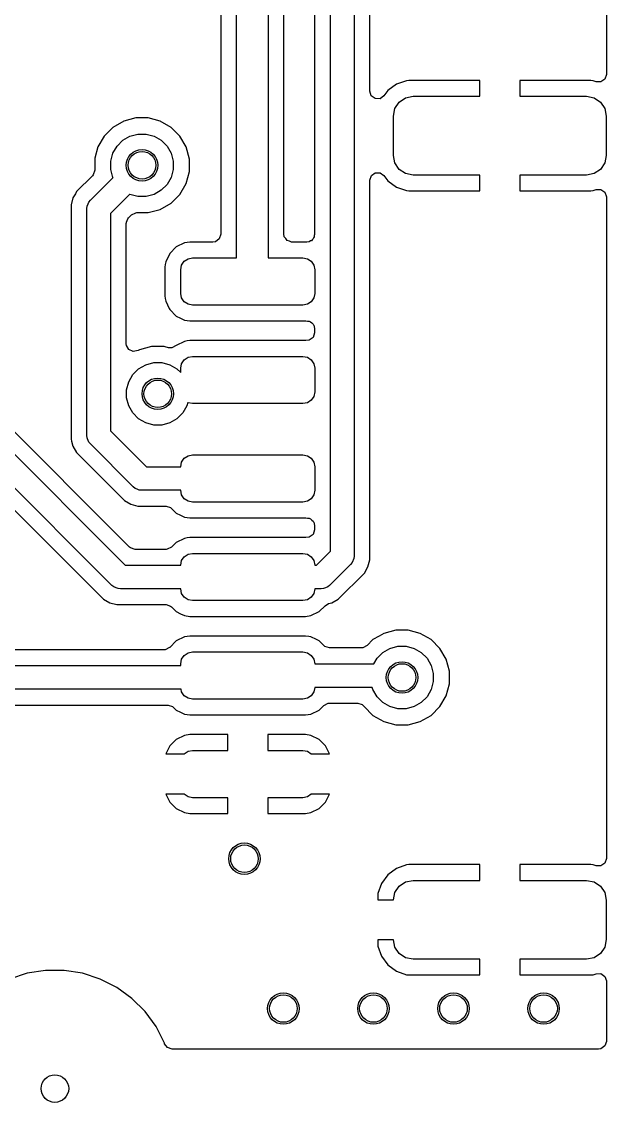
# Model space of a CAD drawing. Extents: x 5.36 to 6.5, y -4.55 to -3.35.
# Drawn here: x 6.208 to 6.5, y -4.547 to -4.007 of the extents above; entities that cross this region are included whole.
import ezdxf

# ---------------------------------------------------------------- set-up
doc = ezdxf.new("R2010")
doc.units = 0
doc.header["$MEASUREMENT"] = 0
doc.layers.add('BLACK', color=7, linetype='CONTINUOUS')

msp = doc.modelspace()

# ---------------------------------------------------------------- linework, layer by layer
at = {"layer": 'BLACK', "linetype": 'CONTINUOUS'}
for p, q in [((6.36185, -4.27153), (6.36185, -3.72453)), ((6.37366, -3.72209), (6.37366, -4.27398)), ((6.35396, -3.78435), (6.35396, -4.11327)), ((6.49974, -3.86429), (6.49974, -4.03335)), ((6.31496, -4.125), (6.31496, -3.9685)), ((6.33071, -3.96425), (6.33071, -4.125)), ((6.3386, -4.11321), (6.3386, -3.96796)), ((6.38156, -4.04177), (6.38156, -3.97325)), ((6.30707, -3.9803), (6.30707, -4.11321)), ((6.49974, -4.03335), (6.499, -4.03564)), ((6.39482, -4.03829), (6.39052, -4.04146)), ((6.39986, -4.03653), (6.39482, -4.03829)), ((6.40105, -4.03642), (6.39986, -4.03653)), ((6.39986, -4.03653), (6.39986, -4.03653)), ((6.4365, -4.03642), (6.40105, -4.03642)), ((6.4365, -4.04429), (6.4365, -4.03642)), ((6.4365, -4.03642), (6.4365, -4.03642)), ((6.49194, -4.03642), (6.4565, -4.03642)), ((6.4565, -4.03642), (6.4565, -4.03642)), ((6.4565, -4.03642), (6.4565, -4.04429)), ((6.49313, -4.03653), (6.49194, -4.03642)), ((6.49456, -4.03703), (6.49313, -4.03653)), ((6.49464, -4.03706), (6.49456, -4.03703)), ((6.49705, -4.03706), (6.49464, -4.03706)), ((6.499, -4.03564), (6.49705, -4.03706)), ((6.38228, -4.04403), (6.38156, -4.04177)), ((6.38422, -4.04546), (6.38228, -4.04403)), ((6.38859, -4.04408), (6.38663, -4.04548)), ((6.39052, -4.04146), (6.38859, -4.04408)), ((6.39052, -4.04146), (6.39052, -4.04146)), ((6.39942, -4.04504), (6.40319, -4.04429)), ((6.40319, -4.04429), (6.4365, -4.04429)), ((6.4565, -4.04429), (6.4898, -4.04429)), ((6.4898, -4.04429), (6.49357, -4.04504)), ((6.38663, -4.04548), (6.38422, -4.04546)), ((6.3941, -4.05037), (6.39623, -4.04717)), ((6.39623, -4.04717), (6.39942, -4.04504)), ((6.49357, -4.04504), (6.49676, -4.04717)), ((6.49676, -4.04717), (6.4989, -4.05037)), ((6.2646, -4.0551), (6.25859, -4.05671)), ((6.27083, -4.0551), (6.2646, -4.0551)), ((6.27684, -4.05671), (6.27083, -4.0551)), ((6.39335, -4.05413), (6.3941, -4.05037)), ((6.39335, -4.07382), (6.39335, -4.05413)), ((6.4989, -4.05037), (6.49965, -4.05413)), ((6.49965, -4.05413), (6.49965, -4.07382)), ((6.2532, -4.05982), (6.2488, -4.06422)), ((6.25859, -4.05671), (6.2532, -4.05982)), ((6.28223, -4.05982), (6.27684, -4.05671)), ((6.28663, -4.06422), (6.28223, -4.05982)), ((6.2488, -4.06422), (6.24569, -4.06961)), ((6.25813, -4.06625), (6.26169, -4.06419)), ((6.26169, -4.06419), (6.26566, -4.06313)), ((6.26566, -4.06313), (6.26977, -4.06313)), ((6.26977, -4.06313), (6.27374, -4.06419)), ((6.27374, -4.06419), (6.2773, -4.06625)), ((6.28975, -4.06961), (6.28663, -4.06422)), ((6.24569, -4.06961), (6.24418, -4.07525)), ((6.25317, -4.07271), (6.25522, -4.06915)), ((6.25522, -4.06915), (6.25813, -4.06625)), ((6.2773, -4.06625), (6.28021, -4.06915)), ((6.28021, -4.06915), (6.28227, -4.07271)), ((6.29136, -4.07563), (6.28975, -4.06961)), ((6.24418, -4.07525), (6.24407, -4.07563)), ((6.24407, -4.07563), (6.24407, -4.08125)), ((6.2521, -4.07668), (6.25317, -4.07271)), ((6.2521, -4.0808), (6.2521, -4.07668)), ((6.28227, -4.07271), (6.28333, -4.07668)), ((6.28333, -4.07668), (6.28333, -4.0808)), ((6.29136, -4.08185), (6.29136, -4.07563)), ((6.3941, -4.07759), (6.39335, -4.07382)), ((6.49965, -4.07382), (6.4989, -4.07759)), ((6.24407, -4.08125), (6.24333, -4.08354)), ((6.25317, -4.08477), (6.2521, -4.0808)), ((6.28333, -4.0808), (6.28227, -4.08477)), ((6.28975, -4.08787), (6.29136, -4.08185)), ((6.39623, -4.08078), (6.3941, -4.07759)), ((6.39942, -4.08291), (6.39623, -4.08078)), ((6.49676, -4.08078), (6.49357, -4.08291)), ((6.4989, -4.07759), (6.49676, -4.08078)), ((6.24293, -4.08401), (6.23502, -4.09192)), ((6.24189, -4.09622), (6.25323, -4.08488)), ((6.24333, -4.08354), (6.24293, -4.08401)), ((6.25323, -4.08488), (6.25317, -4.08477)), ((6.28227, -4.08477), (6.28021, -4.08833)), ((6.38156, -4.08619), (6.3823, -4.08389)), ((6.38156, -4.27216), (6.38156, -4.08619)), ((6.3823, -4.08389), (6.38425, -4.08248)), ((6.38425, -4.08248), (6.38666, -4.08248)), ((6.38666, -4.08248), (6.38859, -4.08387)), ((6.38859, -4.08387), (6.39052, -4.08649)), ((6.39052, -4.08649), (6.39052, -4.08649)), ((6.39052, -4.08649), (6.39482, -4.08966)), ((6.40319, -4.08366), (6.39942, -4.08291)), ((6.4365, -4.08366), (6.40319, -4.08366)), ((6.4365, -4.09154), (6.4365, -4.08366)), ((6.4898, -4.08366), (6.4565, -4.08366)), ((6.4565, -4.08366), (6.4565, -4.09154)), ((6.49357, -4.08291), (6.4898, -4.08366)), ((6.23502, -4.09192), (6.23442, -4.09296)), ((6.23502, -4.09192), (6.23502, -4.09192)), ((6.23502, -4.09192), (6.23502, -4.09192)), ((6.2773, -4.09123), (6.27374, -4.09329)), ((6.28021, -4.08833), (6.2773, -4.09123)), ((6.28663, -4.09326), (6.28975, -4.08787)), ((6.39482, -4.08966), (6.39986, -4.09142)), ((6.39986, -4.09142), (6.40105, -4.09154)), ((6.40105, -4.09154), (6.4365, -4.09154)), ((6.4365, -4.09154), (6.4365, -4.09154)), ((6.4565, -4.09154), (6.4565, -4.09154)), ((6.4565, -4.09154), (6.49194, -4.09154)), ((6.49194, -4.09154), (6.49313, -4.09142)), ((6.49313, -4.09142), (6.49456, -4.09092)), ((6.49313, -4.09142), (6.49313, -4.09142)), ((6.49456, -4.09092), (6.49697, -4.09087)), ((6.49697, -4.09087), (6.49895, -4.09224)), ((6.49895, -4.09224), (6.49974, -4.09452)), ((6.2332, -4.09507), (6.23226, -4.09858)), ((6.23442, -4.09296), (6.2332, -4.09507)), ((6.24027, -4.09924), (6.24079, -4.09798)), ((6.24079, -4.09798), (6.24115, -4.09711)), ((6.24115, -4.09711), (6.24189, -4.09622)), ((6.26158, -4.09323), (6.25197, -4.10284)), ((6.26169, -4.09329), (6.26158, -4.09323)), ((6.26566, -4.09435), (6.26169, -4.09329)), ((6.26977, -4.09435), (6.26566, -4.09435)), ((6.27374, -4.09329), (6.26977, -4.09435)), ((6.27684, -4.10077), (6.28223, -4.09766)), ((6.28223, -4.09766), (6.28663, -4.09326)), ((6.49974, -4.09452), (6.49974, -4.0946)), ((6.49974, -4.0946), (6.49974, -4.42508)), ((6.23226, -4.09858), (6.23226, -4.21561)), ((6.24016, -4.10039), (6.24027, -4.09924)), ((6.24016, -4.21379), (6.24016, -4.10039)), ((6.25197, -4.10284), (6.25197, -4.21135)), ((6.261, -4.10497), (6.26245, -4.10352)), ((6.26245, -4.10352), (6.26459, -4.10243)), ((6.26459, -4.10243), (6.2652, -4.10238)), ((6.2652, -4.10238), (6.27083, -4.10238)), ((6.27083, -4.10238), (6.27684, -4.10077)), ((6.27083, -4.10238), (6.27083, -4.10238)), ((6.25986, -4.10772), (6.25996, -4.10742)), ((6.25986, -4.16794), (6.25986, -4.10772)), ((6.25991, -4.10711), (6.26032, -4.1063)), ((6.25996, -4.10742), (6.25991, -4.10711)), ((6.26032, -4.1063), (6.26061, -4.10543)), ((6.26061, -4.10543), (6.261, -4.10497)), ((6.30707, -4.11321), (6.30632, -4.1155)), ((6.33878, -4.11436), (6.3386, -4.11321)), ((6.33878, -4.11438), (6.33878, -4.11436)), ((6.33879, -4.11439), (6.33878, -4.11438)), ((6.33879, -4.11441), (6.33879, -4.11439)), ((6.33949, -4.11538), (6.33879, -4.11441)), ((6.35376, -4.1145), (6.3534, -4.11498)), ((6.35396, -4.11327), (6.35376, -4.11387)), ((6.35376, -4.11387), (6.35376, -4.1145)), ((6.28482, -4.11952), (6.28157, -4.12278)), ((6.28896, -4.1175), (6.28482, -4.11952)), ((6.2903, -4.1173), (6.28896, -4.1175)), ((6.29164, -4.11711), (6.2903, -4.1173)), ((6.30317, -4.11711), (6.29164, -4.11711)), ((6.30437, -4.11692), (6.30317, -4.11711)), ((6.30632, -4.1155), (6.30437, -4.11692)), ((6.34018, -4.11634), (6.33949, -4.11538)), ((6.3402, -4.11635), (6.34018, -4.11634)), ((6.34021, -4.11636), (6.3402, -4.11635)), ((6.34134, -4.11673), (6.34021, -4.11636)), ((6.34247, -4.11711), (6.34134, -4.11673)), ((6.34249, -4.11711), (6.34247, -4.11711)), ((6.34938, -4.11711), (6.34249, -4.11711)), ((6.34976, -4.11716), (6.34938, -4.11711)), ((6.35003, -4.11716), (6.34976, -4.11716)), ((6.35126, -4.11697), (6.35003, -4.11716)), ((6.35184, -4.11656), (6.35126, -4.11697)), ((6.35233, -4.11644), (6.35184, -4.11656)), ((6.3527, -4.11593), (6.35233, -4.11644)), ((6.35321, -4.11556), (6.3527, -4.11593)), ((6.3534, -4.11498), (6.35321, -4.11556)), ((6.28157, -4.12278), (6.27954, -4.12691)), ((6.29069, -4.12545), (6.29295, -4.125)), ((6.29295, -4.125), (6.31496, -4.125)), ((6.33071, -4.125), (6.34807, -4.125)), ((6.34807, -4.125), (6.35033, -4.12545)), ((6.27935, -4.12825), (6.27915, -4.1296)), ((6.27915, -4.1296), (6.27915, -4.14403)), ((6.27954, -4.12691), (6.27935, -4.12825)), ((6.28705, -4.13091), (6.2875, -4.12865)), ((6.2875, -4.12865), (6.28878, -4.12673)), ((6.28878, -4.12673), (6.29069, -4.12545)), ((6.35033, -4.12545), (6.35225, -4.12673)), ((6.35225, -4.12673), (6.35353, -4.12865)), ((6.35353, -4.12865), (6.35398, -4.13091)), ((6.28705, -4.14272), (6.28705, -4.13091)), ((6.35398, -4.13091), (6.35398, -4.14272)), ((6.27915, -4.14403), (6.27933, -4.14525)), ((6.27933, -4.14525), (6.27954, -4.14671)), ((6.27954, -4.14671), (6.28134, -4.15037)), ((6.2875, -4.14498), (6.28705, -4.14272)), ((6.28878, -4.14689), (6.2875, -4.14498)), ((6.29069, -4.14817), (6.28878, -4.14689)), ((6.35225, -4.14689), (6.35033, -4.14817)), ((6.35353, -4.14498), (6.35225, -4.14689)), ((6.35398, -4.14272), (6.35353, -4.14498)), ((6.28134, -4.15037), (6.28157, -4.15085)), ((6.28157, -4.15085), (6.28482, -4.1541)), ((6.29295, -4.14862), (6.29069, -4.14817)), ((6.34807, -4.14862), (6.29295, -4.14862)), ((6.35033, -4.14817), (6.34807, -4.14862)), ((6.28482, -4.1541), (6.28694, -4.15514)), ((6.28694, -4.15514), (6.28896, -4.15612)), ((6.28896, -4.15612), (6.28896, -4.15612)), ((6.28896, -4.15612), (6.28896, -4.15612)), ((6.28896, -4.15612), (6.29164, -4.15652)), ((6.29164, -4.15652), (6.29164, -4.15652)), ((6.29164, -4.15652), (6.34938, -4.15652)), ((6.34938, -4.15652), (6.3495, -4.1565)), ((6.34938, -4.15652), (6.34938, -4.15652)), ((6.3495, -4.1565), (6.35037, -4.15665)), ((6.35037, -4.15665), (6.35126, -4.15665)), ((6.35126, -4.15665), (6.35154, -4.15685)), ((6.35154, -4.15685), (6.35187, -4.1569)), ((6.35187, -4.1569), (6.35249, -4.15754)), ((6.35249, -4.15754), (6.35321, -4.15806)), ((6.35321, -4.15806), (6.35332, -4.15839)), ((6.35396, -4.16248), (6.35321, -4.16477)), ((6.35332, -4.15839), (6.35355, -4.15863)), ((6.35355, -4.15863), (6.35396, -4.16036)), ((6.35396, -4.16036), (6.35396, -4.16248)), ((6.25995, -4.16875), (6.25986, -4.16794)), ((6.28896, -4.16671), (6.28482, -4.16873)), ((6.2903, -4.16651), (6.28896, -4.16671)), ((6.29164, -4.16632), (6.2903, -4.16651)), ((6.34938, -4.16632), (6.29164, -4.16632)), ((6.3495, -4.16634), (6.34938, -4.16632)), ((6.34938, -4.16632), (6.34938, -4.16632)), ((6.35126, -4.16619), (6.3495, -4.16634)), ((6.35321, -4.16477), (6.35126, -4.16619)), ((6.26115, -4.17084), (6.25995, -4.16875)), ((6.26335, -4.17182), (6.26115, -4.17084)), ((6.26571, -4.17132), (6.26335, -4.17182)), ((6.26647, -4.17088), (6.26571, -4.17132)), ((6.27248, -4.16927), (6.26647, -4.17088)), ((6.26647, -4.17088), (6.26647, -4.17088)), ((6.26647, -4.17088), (6.26647, -4.17088)), ((6.2787, -4.16927), (6.27248, -4.16927)), ((6.27922, -4.16941), (6.2787, -4.16927)), ((6.28093, -4.16987), (6.27922, -4.16941)), ((6.28255, -4.16995), (6.28093, -4.16987)), ((6.2847, -4.16886), (6.28255, -4.16995)), ((6.28482, -4.16873), (6.2847, -4.16886)), ((6.266, -4.18042), (6.26956, -4.17836)), ((6.26956, -4.17836), (6.27354, -4.1773)), ((6.27354, -4.1773), (6.27765, -4.1773)), ((6.27765, -4.1773), (6.28162, -4.17836)), ((6.28162, -4.17836), (6.28518, -4.18042)), ((6.28705, -4.18012), (6.2875, -4.17786)), ((6.2875, -4.17786), (6.28878, -4.17594)), ((6.28878, -4.17594), (6.29069, -4.17466)), ((6.29069, -4.17466), (6.29295, -4.17421)), ((6.29295, -4.17421), (6.34807, -4.17421)), ((6.34807, -4.17421), (6.35033, -4.17466)), ((6.35033, -4.17466), (6.35225, -4.17594)), ((6.35225, -4.17594), (6.35353, -4.17786)), ((6.35353, -4.17786), (6.35398, -4.18012)), ((6.26104, -4.18689), (6.2631, -4.18333)), ((6.2631, -4.18333), (6.266, -4.18042)), ((6.28518, -4.18042), (6.28705, -4.18229)), ((6.28705, -4.18229), (6.28705, -4.18012)), ((6.35398, -4.18012), (6.35398, -4.19193)), ((6.25998, -4.19086), (6.26104, -4.18689)), ((6.25998, -4.19497), (6.25998, -4.19086)), ((6.26104, -4.19894), (6.25998, -4.19497)), ((6.35353, -4.19419), (6.35225, -4.1961)), ((6.35398, -4.19193), (6.35353, -4.19419)), ((6.17913, -4.19834), (6.25934, -4.27854)), ((6.26146, -4.26951), (6.18817, -4.19621)), ((6.2631, -4.2025), (6.26104, -4.19894)), ((6.29014, -4.19894), (6.28808, -4.2025)), ((6.29058, -4.19731), (6.29014, -4.19894)), ((6.29069, -4.19739), (6.29058, -4.19731)), ((6.29295, -4.19783), (6.29069, -4.19739)), ((6.34807, -4.19783), (6.29295, -4.19783)), ((6.35033, -4.19739), (6.34807, -4.19783)), ((6.35225, -4.1961), (6.35033, -4.19739)), ((6.25271, -4.28862), (6.16905, -4.20496)), ((6.266, -4.20541), (6.2631, -4.2025)), ((6.26956, -4.20746), (6.266, -4.20541)), ((6.28518, -4.20541), (6.28162, -4.20746)), ((6.28808, -4.2025), (6.28518, -4.20541)), ((6.16219, -4.20926), (6.24842, -4.29549)), ((6.25197, -4.21135), (6.26995, -4.22933)), ((6.27354, -4.20853), (6.26956, -4.20746)), ((6.27765, -4.20853), (6.27354, -4.20853)), ((6.28162, -4.20746), (6.27765, -4.20853)), ((6.23226, -4.21561), (6.23252, -4.21656)), ((6.23252, -4.21656), (6.23252, -4.21656)), ((6.23252, -4.21656), (6.23252, -4.21656)), ((6.23252, -4.21656), (6.23252, -4.21656)), ((6.23252, -4.21656), (6.2332, -4.21912)), ((6.24027, -4.21494), (6.24016, -4.21379)), ((6.24045, -4.21538), (6.24027, -4.21494)), ((6.24115, -4.21707), (6.24045, -4.21538)), ((6.24189, -4.21797), (6.24115, -4.21707)), ((6.2332, -4.21912), (6.23502, -4.22227)), ((6.23502, -4.22227), (6.25903, -4.24628)), ((6.26333, -4.23941), (6.24189, -4.21797)), ((6.28705, -4.22933), (6.2875, -4.22707)), ((6.2875, -4.22707), (6.28878, -4.22515)), ((6.28878, -4.22515), (6.29069, -4.22387)), ((6.29069, -4.22387), (6.29295, -4.22343)), ((6.29295, -4.22343), (6.34807, -4.22343)), ((6.34807, -4.22343), (6.35033, -4.22387)), ((6.35033, -4.22387), (6.35225, -4.22515)), ((6.35225, -4.22515), (6.35353, -4.22707)), ((6.35353, -4.22707), (6.35398, -4.22933)), ((6.26995, -4.22933), (6.28705, -4.22933)), ((6.35398, -4.22933), (6.35398, -4.24114)), ((6.26423, -4.24015), (6.26333, -4.23941)), ((6.26531, -4.24059), (6.26423, -4.24015)), ((6.26635, -4.24103), (6.26531, -4.24059)), ((6.26751, -4.24114), (6.26635, -4.24103)), ((6.28705, -4.24114), (6.26751, -4.24114)), ((6.2875, -4.2434), (6.28705, -4.24114)), ((6.28878, -4.24532), (6.2875, -4.2434)), ((6.35353, -4.2434), (6.35225, -4.24532)), ((6.35398, -4.24114), (6.35353, -4.2434)), ((6.25903, -4.24628), (6.26218, -4.2481)), ((6.26218, -4.2481), (6.26569, -4.24904)), ((6.26569, -4.24904), (6.26569, -4.24904)), ((6.26569, -4.24904), (6.26932, -4.24904)), ((6.26932, -4.24904), (6.27972, -4.24904)), ((6.27972, -4.24904), (6.28201, -4.24978)), ((6.29069, -4.2466), (6.28878, -4.24532)), ((6.29295, -4.24705), (6.29069, -4.2466)), ((6.34807, -4.24705), (6.29295, -4.24705)), ((6.35033, -4.2466), (6.34807, -4.24705)), ((6.35225, -4.24532), (6.35033, -4.2466)), ((6.28201, -4.24978), (6.28247, -4.25018)), ((6.28247, -4.25018), (6.28482, -4.25253)), ((6.28482, -4.25253), (6.28694, -4.25356)), ((6.28694, -4.25356), (6.28896, -4.25455)), ((6.28896, -4.25455), (6.28896, -4.25455)), ((6.28896, -4.25455), (6.28896, -4.25455)), ((6.28896, -4.25455), (6.29164, -4.25494)), ((6.29164, -4.25494), (6.29164, -4.25494)), ((6.29164, -4.25494), (6.34938, -4.25494)), ((6.34938, -4.25494), (6.3495, -4.25492)), ((6.34938, -4.25494), (6.34938, -4.25494)), ((6.3495, -4.25492), (6.35037, -4.25507)), ((6.35037, -4.25507), (6.35126, -4.25507)), ((6.35126, -4.25507), (6.35154, -4.25527)), ((6.35154, -4.25527), (6.35187, -4.25533)), ((6.35187, -4.25533), (6.35249, -4.25597)), ((6.35249, -4.25597), (6.35321, -4.25649)), ((6.35321, -4.25649), (6.35332, -4.25681)), ((6.35332, -4.25681), (6.35355, -4.25705)), ((6.35355, -4.25705), (6.35396, -4.25878)), ((6.35396, -4.25878), (6.35396, -4.2609)), ((6.28896, -4.26513), (6.28482, -4.26716)), ((6.2903, -4.26494), (6.28896, -4.26513)), ((6.29164, -4.26474), (6.2903, -4.26494)), ((6.34938, -4.26474), (6.29164, -4.26474)), ((6.3495, -4.26476), (6.34938, -4.26474)), ((6.34938, -4.26474), (6.34938, -4.26474)), ((6.35126, -4.26461), (6.3495, -4.26476)), ((6.35321, -4.2632), (6.35126, -4.26461)), ((6.35396, -4.2609), (6.35321, -4.2632)), ((6.26193, -4.26991), (6.26146, -4.26951)), ((6.26422, -4.27065), (6.26193, -4.26991)), ((6.27972, -4.27065), (6.26422, -4.27065)), ((6.28033, -4.2706), (6.27972, -4.27065)), ((6.28247, -4.26951), (6.28033, -4.2706)), ((6.28482, -4.26716), (6.28247, -4.26951)), ((6.28482, -4.26716), (6.28482, -4.26716)), ((6.28482, -4.26716), (6.28482, -4.26716)), ((6.28705, -4.27854), (6.2875, -4.27628)), ((6.2875, -4.27628), (6.28878, -4.27437)), ((6.28878, -4.27437), (6.29069, -4.27309)), ((6.29069, -4.27309), (6.29295, -4.27264)), ((6.29295, -4.27264), (6.34807, -4.27264)), ((6.34807, -4.27264), (6.35033, -4.27309)), ((6.35033, -4.27309), (6.35225, -4.27437)), ((6.35225, -4.27437), (6.35353, -4.27628)), ((6.35353, -4.27628), (6.35398, -4.27854)), ((6.35484, -4.27854), (6.36185, -4.27153)), ((6.37355, -4.27513), (6.37267, -4.27726)), ((6.37366, -4.27398), (6.37355, -4.27513)), ((6.38061, -4.2793), (6.38156, -4.27579)), ((6.38156, -4.27579), (6.38156, -4.27216)), ((6.25934, -4.27854), (6.28705, -4.27854)), ((6.35398, -4.27854), (6.35484, -4.27854)), ((6.37193, -4.27815), (6.36146, -4.28862)), ((6.37267, -4.27726), (6.37193, -4.27815)), ((6.3788, -4.28245), (6.38061, -4.2793)), ((6.36576, -4.29549), (6.3788, -4.28245)), ((6.25361, -4.28936), (6.25271, -4.28862)), ((6.25486, -4.28988), (6.25361, -4.28936)), ((6.25574, -4.29024), (6.25486, -4.28988)), ((6.25689, -4.29035), (6.25574, -4.29024)), ((6.28705, -4.29035), (6.25689, -4.29035)), ((6.2875, -4.29261), (6.28705, -4.29035)), ((6.28878, -4.29453), (6.2875, -4.29261)), ((6.35353, -4.29261), (6.35225, -4.29453)), ((6.35398, -4.29035), (6.35353, -4.29261)), ((6.35728, -4.29035), (6.35398, -4.29035)), ((6.35844, -4.29024), (6.35728, -4.29035)), ((6.35932, -4.28988), (6.35844, -4.29024)), ((6.36056, -4.28936), (6.35932, -4.28988)), ((6.36146, -4.28862), (6.36056, -4.28936)), ((6.24842, -4.29549), (6.25156, -4.29731)), ((6.25156, -4.29731), (6.25507, -4.29825)), ((6.29069, -4.29581), (6.28878, -4.29453)), ((6.29295, -4.29626), (6.29069, -4.29581)), ((6.34807, -4.29626), (6.29295, -4.29626)), ((6.35033, -4.29581), (6.34807, -4.29626)), ((6.35225, -4.29453), (6.35033, -4.29581)), ((6.35917, -4.29877), (6.36092, -4.29776)), ((6.36092, -4.29776), (6.36261, -4.29731)), ((6.36261, -4.29731), (6.36576, -4.29549)), ((6.25507, -4.29825), (6.27972, -4.29825)), ((6.27972, -4.29825), (6.28201, -4.29899)), ((6.28201, -4.29899), (6.28247, -4.29939)), ((6.28247, -4.29939), (6.28482, -4.30174)), ((6.28482, -4.30174), (6.28694, -4.30277)), ((6.28694, -4.30277), (6.28896, -4.30376)), ((6.35206, -4.30376), (6.3562, -4.30174)), ((6.3562, -4.30174), (6.35917, -4.29877)), ((6.28896, -4.30376), (6.28896, -4.30376)), ((6.28896, -4.30376), (6.28896, -4.30376)), ((6.28896, -4.30376), (6.29164, -4.30415)), ((6.29164, -4.30415), (6.29164, -4.30415)), ((6.29164, -4.30415), (6.34938, -4.30415)), ((6.34938, -4.30415), (6.35206, -4.30376)), ((6.34938, -4.30415), (6.34938, -4.30415)), ((6.2903, -4.31415), (6.28896, -4.31435)), ((6.29164, -4.31396), (6.2903, -4.31415)), ((6.34938, -4.31396), (6.29164, -4.31396)), ((6.35099, -4.31419), (6.34938, -4.31396)), ((6.35206, -4.31435), (6.35099, -4.31419)), ((6.38619, -4.31396), (6.38312, -4.31573)), ((6.38851, -4.31262), (6.38619, -4.31396)), ((6.39453, -4.311), (6.38851, -4.31262)), ((6.40075, -4.311), (6.39453, -4.311)), ((6.40676, -4.31262), (6.40075, -4.311)), ((6.41215, -4.31573), (6.40676, -4.31262)), ((6.28157, -4.31963), (6.28149, -4.3197)), ((6.28482, -4.31637), (6.28157, -4.31963)), ((6.28157, -4.31963), (6.28157, -4.31963)), ((6.28896, -4.31435), (6.28482, -4.31637)), ((6.28482, -4.31637), (6.28482, -4.31637)), ((6.28482, -4.31637), (6.28482, -4.31637)), ((6.35489, -4.31573), (6.35206, -4.31435)), ((6.3562, -4.31637), (6.35489, -4.31573)), ((6.35855, -4.31872), (6.3562, -4.31637)), ((6.35902, -4.31912), (6.35855, -4.31872)), ((6.36131, -4.31986), (6.35902, -4.31912)), ((6.38013, -4.31872), (6.37798, -4.31981)), ((6.38312, -4.31573), (6.38013, -4.31872)), ((6.39161, -4.3201), (6.39558, -4.31903)), ((6.39558, -4.31903), (6.39969, -4.31903)), ((6.39969, -4.31903), (6.40366, -4.3201)), ((6.41656, -4.32013), (6.41215, -4.31573)), ((6.27873, -4.32085), (6.01127, -4.32085)), ((6.27934, -4.3208), (6.27873, -4.32085)), ((6.28149, -4.3197), (6.27934, -4.3208)), ((6.2875, -4.3255), (6.28878, -4.32358)), ((6.28878, -4.32358), (6.29069, -4.3223)), ((6.29069, -4.3223), (6.29295, -4.32185)), ((6.29295, -4.32185), (6.34807, -4.32185)), ((6.34807, -4.32185), (6.35033, -4.3223)), ((6.35033, -4.3223), (6.35225, -4.32358)), ((6.35225, -4.32358), (6.35353, -4.3255)), ((6.37737, -4.31986), (6.36131, -4.31986)), ((6.37798, -4.31981), (6.37737, -4.31986)), ((6.38359, -4.32776), (6.38514, -4.32506)), ((6.38514, -4.32506), (6.38805, -4.32215)), ((6.38805, -4.32215), (6.39161, -4.3201)), ((6.40366, -4.3201), (6.40722, -4.32215)), ((6.40722, -4.32215), (6.41013, -4.32506)), ((6.41013, -4.32506), (6.41219, -4.32862)), ((6.41967, -4.32552), (6.41656, -4.32013)), ((6.00638, -4.32874), (6.28705, -4.32874)), ((6.28705, -4.32776), (6.2875, -4.3255)), ((6.28705, -4.32874), (6.28705, -4.32776)), ((6.35353, -4.3255), (6.35398, -4.32776)), ((6.35398, -4.32776), (6.38359, -4.32776)), ((6.41219, -4.32862), (6.41325, -4.33259)), ((6.42128, -4.33153), (6.41967, -4.32552)), ((6.41325, -4.33259), (6.41325, -4.3367)), ((6.42128, -4.33776), (6.42128, -4.33153)), ((6.28724, -4.34055), (6.00394, -4.34055)), ((6.2875, -4.34183), (6.28724, -4.34055)), ((6.35398, -4.33957), (6.35353, -4.34183)), ((6.38279, -4.33957), (6.35398, -4.33957)), ((6.38309, -4.34067), (6.38279, -4.33957)), ((6.38514, -4.34423), (6.38309, -4.34067)), ((6.41219, -4.34067), (6.41013, -4.34423)), ((6.41325, -4.3367), (6.41219, -4.34067)), ((6.41967, -4.34377), (6.42128, -4.33776)), ((6.28878, -4.34374), (6.2875, -4.34183)), ((6.29069, -4.34502), (6.28878, -4.34374)), ((6.29295, -4.34547), (6.29069, -4.34502)), ((6.34807, -4.34547), (6.29295, -4.34547)), ((6.35033, -4.34502), (6.34807, -4.34547)), ((6.35225, -4.34374), (6.35033, -4.34502)), ((6.35353, -4.34183), (6.35225, -4.34374)), ((6.38805, -4.34714), (6.38514, -4.34423)), ((6.41013, -4.34423), (6.40722, -4.34714)), ((6.41656, -4.34916), (6.41967, -4.34377)), ((6.00212, -4.34844), (6.2807, -4.34844)), ((6.2807, -4.34844), (6.28299, -4.34919)), ((6.28299, -4.34919), (6.28346, -4.34959)), ((6.28346, -4.34959), (6.28482, -4.35095)), ((6.28482, -4.35095), (6.28482, -4.35095)), ((6.28482, -4.35095), (6.28694, -4.35199)), ((6.28694, -4.35199), (6.28896, -4.35298)), ((6.35206, -4.35298), (6.3562, -4.35095)), ((6.3562, -4.35095), (6.35855, -4.3486)), ((6.35855, -4.3486), (6.3607, -4.34751)), ((6.3607, -4.34751), (6.36131, -4.34746)), ((6.36131, -4.34746), (6.37549, -4.34746)), ((6.37549, -4.34746), (6.37778, -4.34821)), ((6.37778, -4.34821), (6.37858, -4.34899)), ((6.37858, -4.34899), (6.37872, -4.34916)), ((6.37872, -4.34916), (6.37872, -4.34916)), ((6.37872, -4.34916), (6.37872, -4.34916)), ((6.37872, -4.34916), (6.38312, -4.35356)), ((6.39161, -4.34919), (6.38805, -4.34714)), ((6.39558, -4.35026), (6.39161, -4.34919)), ((6.39969, -4.35026), (6.39558, -4.35026)), ((6.40366, -4.34919), (6.39969, -4.35026)), ((6.40722, -4.34714), (6.40366, -4.34919)), ((6.41215, -4.35356), (6.41656, -4.34916)), ((6.28896, -4.35298), (6.28896, -4.35298)), ((6.28896, -4.35298), (6.28896, -4.35298)), ((6.28896, -4.35298), (6.29164, -4.35337)), ((6.29164, -4.35337), (6.29164, -4.35337)), ((6.29164, -4.35337), (6.34938, -4.35337)), ((6.34938, -4.35337), (6.35206, -4.35298)), ((6.34938, -4.35337), (6.34938, -4.35337)), ((6.38312, -4.35356), (6.38851, -4.35668)), ((6.38851, -4.35668), (6.39453, -4.35829)), ((6.40075, -4.35829), (6.40676, -4.35668)), ((6.40676, -4.35668), (6.41215, -4.35356)), ((6.39453, -4.35829), (6.39453, -4.35829)), ((6.39453, -4.35829), (6.40075, -4.35829)), ((6.40075, -4.35829), (6.40075, -4.35829)), ((6.28484, -4.3656), (6.28158, -4.36885)), ((6.28897, -4.36358), (6.28484, -4.3656)), ((6.29164, -4.36319), (6.28897, -4.36358)), ((6.29164, -4.36319), (6.29164, -4.36319)), ((6.31051, -4.36319), (6.29164, -4.36319)), ((6.31051, -4.37106), (6.31051, -4.36319)), ((6.31051, -4.36319), (6.31051, -4.36319)), ((6.34938, -4.36319), (6.33051, -4.36319)), ((6.33051, -4.36319), (6.33051, -4.36319)), ((6.33051, -4.36319), (6.33051, -4.37106)), ((6.35206, -4.36358), (6.34938, -4.36319)), ((6.35619, -4.3656), (6.35206, -4.36358)), ((6.35944, -4.36885), (6.35619, -4.3656)), ((6.28158, -4.36885), (6.27962, -4.37287)), ((6.27962, -4.37287), (6.28872, -4.37287)), ((6.28872, -4.37287), (6.28878, -4.37279)), ((6.28878, -4.37279), (6.29069, -4.37151)), ((6.29069, -4.37151), (6.29295, -4.37106)), ((6.29295, -4.37106), (6.31051, -4.37106)), ((6.33051, -4.37106), (6.34807, -4.37106)), ((6.34807, -4.37106), (6.35033, -4.37151)), ((6.35033, -4.37151), (6.35225, -4.37279)), ((6.35225, -4.37279), (6.3523, -4.37287)), ((6.3523, -4.37287), (6.36141, -4.37287)), ((6.36141, -4.37287), (6.35944, -4.36885)), ((6.28872, -4.39287), (6.27962, -4.39287)), ((6.27962, -4.39287), (6.28158, -4.3969)), ((6.28878, -4.39296), (6.28872, -4.39287)), ((6.29069, -4.39424), (6.28878, -4.39296)), ((6.29295, -4.39469), (6.29069, -4.39424)), ((6.31051, -4.39469), (6.29295, -4.39469)), ((6.31051, -4.40256), (6.31051, -4.39469)), ((6.34807, -4.39469), (6.33051, -4.39469)), ((6.33051, -4.39469), (6.33051, -4.40256)), ((6.35033, -4.39424), (6.34807, -4.39469)), ((6.35225, -4.39296), (6.35033, -4.39424)), ((6.3523, -4.39287), (6.35225, -4.39296)), ((6.36141, -4.39287), (6.3523, -4.39287)), ((6.35944, -4.3969), (6.36141, -4.39287)), ((6.28158, -4.3969), (6.28484, -4.40015)), ((6.28484, -4.40015), (6.28897, -4.40217)), ((6.35206, -4.40217), (6.35619, -4.40015)), ((6.35619, -4.40015), (6.35944, -4.3969)), ((6.28897, -4.40217), (6.29164, -4.40256)), ((6.29164, -4.40256), (6.31051, -4.40256)), ((6.31051, -4.40256), (6.31051, -4.40256)), ((6.33051, -4.40256), (6.33051, -4.40256)), ((6.33051, -4.40256), (6.34938, -4.40256)), ((6.34938, -4.40256), (6.35206, -4.40217)), ((6.34938, -4.40256), (6.34938, -4.40256)), ((6.499, -4.42737), (6.49705, -4.42879)), ((6.49974, -4.42508), (6.499, -4.42737)), ((6.39482, -4.43003), (6.39052, -4.4332)), ((6.39986, -4.42826), (6.39482, -4.43003)), ((6.40105, -4.42815), (6.39986, -4.42826)), ((6.39986, -4.42826), (6.39986, -4.42826)), ((6.4365, -4.42815), (6.40105, -4.42815)), ((6.4365, -4.43602), (6.4365, -4.42815)), ((6.4365, -4.42815), (6.4365, -4.42815)), ((6.49194, -4.42815), (6.4565, -4.42815)), ((6.4565, -4.42815), (6.4565, -4.42815)), ((6.4565, -4.42815), (6.4565, -4.43602)), ((6.49313, -4.42826), (6.49194, -4.42815)), ((6.49456, -4.42876), (6.49313, -4.42826)), ((6.49464, -4.42879), (6.49456, -4.42876)), ((6.49705, -4.42879), (6.49464, -4.42879)), ((6.38735, -4.43749), (6.38558, -4.44254)), ((6.39052, -4.4332), (6.38735, -4.43749)), ((6.39052, -4.4332), (6.39052, -4.4332)), ((6.39623, -4.43891), (6.39942, -4.43677)), ((6.39942, -4.43677), (6.40319, -4.43602)), ((6.40319, -4.43602), (6.4365, -4.43602)), ((6.4565, -4.43602), (6.4898, -4.43602)), ((6.4898, -4.43602), (6.49357, -4.43677)), ((6.49357, -4.43677), (6.49676, -4.43891)), ((6.38558, -4.44254), (6.38547, -4.44373)), ((6.38547, -4.44373), (6.38547, -4.44571)), ((6.39338, -4.44571), (6.3941, -4.4421)), ((6.3941, -4.4421), (6.39623, -4.43891)), ((6.49676, -4.43891), (6.4989, -4.4421)), ((6.4989, -4.4421), (6.49965, -4.44587)), ((6.38547, -4.44571), (6.38547, -4.44571)), ((6.38547, -4.44571), (6.39338, -4.44571)), ((6.49965, -4.44587), (6.49965, -4.46555)), ((6.39338, -4.46571), (6.38547, -4.46571)), ((6.38547, -4.46571), (6.38547, -4.46571)), ((6.38547, -4.46571), (6.38547, -4.46769)), ((6.38547, -4.46769), (6.38558, -4.46888)), ((6.38558, -4.46888), (6.38558, -4.46888)), ((6.38558, -4.46888), (6.38735, -4.47392)), ((6.3941, -4.46932), (6.39338, -4.46571)), ((6.39623, -4.47251), (6.3941, -4.46932)), ((6.4989, -4.46932), (6.49676, -4.47251)), ((6.49965, -4.46555), (6.4989, -4.46932)), ((6.38735, -4.47392), (6.39052, -4.47822)), ((6.39942, -4.47464), (6.39623, -4.47251)), ((6.40319, -4.47539), (6.39942, -4.47464)), ((6.4365, -4.47539), (6.40319, -4.47539)), ((6.4365, -4.48327), (6.4365, -4.47539)), ((6.4898, -4.47539), (6.4565, -4.47539)), ((6.4565, -4.47539), (6.4565, -4.48327)), ((6.49357, -4.47464), (6.4898, -4.47539)), ((6.49676, -4.47251), (6.49357, -4.47464)), ((6.21952, -4.48096), (6.21034, -4.48242)), ((6.22882, -4.48096), (6.21952, -4.48096)), ((6.21952, -4.48096), (6.21952, -4.48096)), ((6.23801, -4.48242), (6.22882, -4.48096)), ((6.22882, -4.48096), (6.22882, -4.48096)), ((6.39052, -4.47822), (6.39052, -4.47822)), ((6.39052, -4.47822), (6.39482, -4.48139)), ((6.39482, -4.48139), (6.39986, -4.48316)), ((6.21034, -4.48242), (6.2015, -4.48529)), ((6.24685, -4.48529), (6.23801, -4.48242)), ((6.25514, -4.48951), (6.24685, -4.48529)), ((6.39986, -4.48316), (6.40105, -4.48327)), ((6.40105, -4.48327), (6.4365, -4.48327)), ((6.4365, -4.48327), (6.4365, -4.48327)), ((6.4565, -4.48327), (6.4565, -4.48327)), ((6.4565, -4.48327), (6.49194, -4.48327)), ((6.49194, -4.48327), (6.49313, -4.48316)), ((6.49313, -4.48316), (6.49456, -4.48266)), ((6.49313, -4.48316), (6.49313, -4.48316)), ((6.49456, -4.48266), (6.49697, -4.4826)), ((6.49697, -4.4826), (6.49895, -4.48397)), ((6.49895, -4.48397), (6.49974, -4.48625)), ((6.49974, -4.48625), (6.49974, -4.48634)), ((6.49974, -4.48634), (6.49974, -4.51644)), ((6.26266, -4.49498), (6.25514, -4.48951)), ((6.25514, -4.48951), (6.25514, -4.48951)), ((6.25514, -4.48951), (6.25514, -4.48951)), ((6.26923, -4.50155), (6.26266, -4.49498)), ((6.2747, -4.50908), (6.26923, -4.50155)), ((6.27892, -4.51736), (6.2747, -4.50908)), ((6.27901, -4.51764), (6.27892, -4.51736)), ((6.27892, -4.51736), (6.27892, -4.51736)), ((6.27892, -4.51736), (6.27892, -4.51736)), ((6.27892, -4.51736), (6.27892, -4.51736)), ((6.28043, -4.51959), (6.27901, -4.51764)), ((6.499, -4.51873), (6.49705, -4.52014)), ((6.49974, -4.51644), (6.499, -4.51873)), ((6.28272, -4.52033), (6.28043, -4.51959)), ((6.49585, -4.52033), (6.28272, -4.52033)), ((6.49705, -4.52014), (6.49585, -4.52033))]:
    msp.add_line(p, q, dxfattribs=at)
at = {"layer": 'BLACK'}
for centre, radius in [((6.26772, -4.07874), 0.00787), ((6.27559, -4.19291), 0.00787), ((6.39764, -4.33465), 0.00787), ((6.3189, -4.4252), 0.00787), ((6.33835, -4.50004), 0.00787), ((6.38335, -4.50004), 0.00787), ((6.42335, -4.50004), 0.00787), ((6.46835, -4.50004), 0.00787), ((6.22417, -4.54004), 0.00689), ((6.22417, -4.54004), 0.00689)]:
    msp.add_circle(centre, radius, dxfattribs=at)
at = {"layer": 'WHITE'}
for centre in [(6.26772, -4.07874), (6.27559, -4.19291), (6.39764, -4.33465), (6.3189, -4.4252), (6.33835, -4.50004), (6.38335, -4.50004), (6.42335, -4.50004), (6.46835, -4.50004)]:
    msp.add_circle(centre, 0.00689, dxfattribs=at)

doc.saveas('drawing.dxf')
